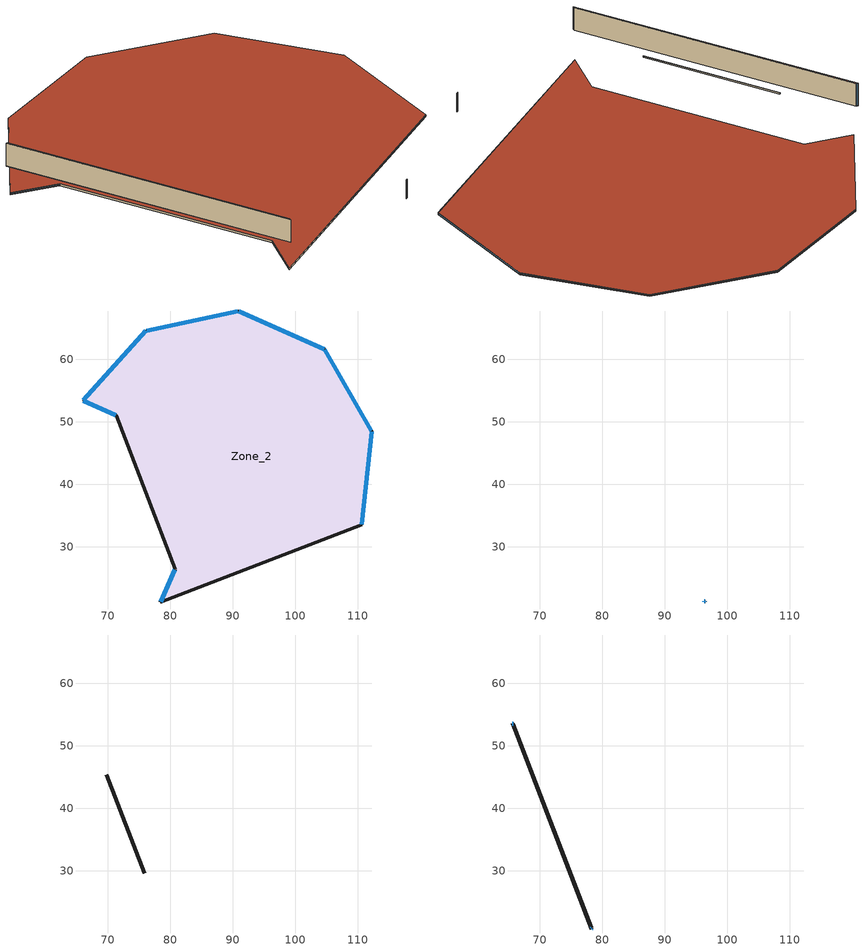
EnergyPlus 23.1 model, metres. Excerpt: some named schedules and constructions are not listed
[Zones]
Zone_2
 floor ground (Zone_2:f9UnderGroundSlabCF): 110.62,33.53 78.41,21.17 80.76,26.46 71.33,51.02 66.04,53.38 76.13,64.59 90.88,67.72 104.66,61.59 112.2,48.53 z0
 wall outside (90.1-2019 Nonresidential CZ 0 Exterior Wall (Mass)): 110.62,33.53 112.2,48.53 104.66,61.59 90.88,67.72 76.13,64.59 66.04,53.38 71.33,51.02 80.76,26.46 78.41,21.17 110.62,33.53 z0:0.25
 window (90.1-2019 Nonresidential CZ 0 Glazing (Operable)): 110.63,33.61 112.19,48.45 / 112.16,48.6 104.7,61.52 / 104.58,61.62 90.95,67.69 / 90.8,67.7 76.21,64.6 / 76.08,64.53 66.1,53.44 / 66.11,53.35 71.26,51.06 / 80.73,26.38 78.44,21.24 z0.08:0.17
 roof outside (300mmInsulation 200mmConcrete): 110.62,33.53 112.2,48.53 104.66,61.59 90.88,67.72 76.13,64.59 66.04,53.38 71.33,51.02 80.76,26.46 78.41,21.17 110.56,33.41 z0.25
Zone_3
 wall outside (90.1-2019 Nonresidential CZ 0 Exterior Wall (Mass)): 96.44,21.26 96.43,21.32 96.28,21.3 96.29,21.24 96.44,21.26 z1.45:3.93
 window (90.1-2019 Nonresidential CZ 0 Glazing (Operable)): 96.43,21.29 96.43,21.3 / 96.28,21.28 96.28,21.26 z1.47:3.91; 96.34,21.25 96.38,21.26 / 96.37,21.32 96.33,21.31 z1.5:3.88
Zone_0
 floor outside (90.1-2019 Nonresidential CZ 0 Exterior Floor (Mass)): 69.78,45.41 69.83,45.4 75.88,29.63 75.85,29.59 69.77,45.34 z3.5
 wall outside (90.1-2019 Nonresidential CZ 0 Exterior Wall (Mass)): 69.78,45.41 75.85,29.59 / 75.88,29.63 69.83,45.4 z3.5:3.65
 roof outside (300mmInsulation 200mmConcrete): 69.78,45.41 75.85,29.59 75.88,29.63 69.83,45.4 z3.65
Zone_1
 floor outside (90.1-2019 Nonresidential CZ 0 Exterior Floor (Mass)): 65.59,53.58 65.79,53.49 78.29,20.92 78.2,20.71 65.53,53.46 z4
 wall outside (90.1-2019 Nonresidential CZ 0 Exterior Wall (Mass)): 65.79,53.49 65.59,53.58 78.2,20.71 78.29,20.92 65.79,53.49 z4:7
 window (90.1-2019 Nonresidential CZ 0 Glazing (Operable)): 65.74,53.51 65.63,53.56 / 78.23,20.76 78.27,20.87 z4.05:6.95
 roof outside (300mmInsulation 200mmConcrete): 65.59,53.58 78.2,20.71 78.29,20.92 65.79,53.49 z7
[Schedule:Week:Daily]
NatVentAvail_Zone_2_18: 2d2dbd2d-e233-4425-8a76-cb73d1ddf4e1, 73bb3aaf-37f3-4e93-9b16-8aca5de169f1, f01847f7-c755-4127-a909-747a6c754313, 2d2dbd2d-e233-4425-8a76-cb73d1ddf4e1, d895ac34-3c10-4623-88a9-b5825310e188, cde267b6-41ee-4011-af48-4c5bd75578be, e4619910-e004-44d6-a2c5-3b61658a80b2, 2d2dbd2d-e233-4425-8a76-cb73d1ddf4e1, 2d2dbd2d-e233-4425-8a76-cb73d1ddf4e1, 2d2dbd2d-e233-4425-8a76-cb73d1ddf4e1, 2d2dbd2d-e233-4425-8a76-cb73d1ddf4e1, 2d2dbd2d-e233-4425-8a76-cb73d1ddf4e1
NatVentAvail_Zone_2_19: 2f846b7d-4e90-4677-be40-2cd029ca28af, af33409c-fae6-4813-9ea4-7b8a38484dc2, 7fd039e0-ef35-48bd-b2c2-e792dd8f9d7e, 1c8bdacb-b502-472a-81c6-e38a0b95445b, b2460d8e-d87f-4cba-9f8f-775eac77f5a6, 1b784d6c-48d4-4303-9826-862d0b680cb1, 6804394b-f6f6-4b90-892c-2ba71099656c, 2f846b7d-4e90-4677-be40-2cd029ca28af, 2f846b7d-4e90-4677-be40-2cd029ca28af, 2f846b7d-4e90-4677-be40-2cd029ca28af, 2f846b7d-4e90-4677-be40-2cd029ca28af, 2f846b7d-4e90-4677-be40-2cd029ca28af
NatVentAvail_Zone_2_20: 13553a2f-d9d2-4240-a385-b7af260cb900, 23cab065-1d6e-4068-8721-8af0bf850052, 2f846b7d-4e90-4677-be40-2cd029ca28af, f24d603b-4262-4087-83c7-e22d259f681f, 345e012e-f29a-48cc-a0f3-b4a2938315dd, 27670e14-a0cb-48b8-9b00-242205555260, b15e0205-bd7c-4c51-8609-c4480e878ee0, 13553a2f-d9d2-4240-a385-b7af260cb900, 13553a2f-d9d2-4240-a385-b7af260cb900, 13553a2f-d9d2-4240-a385-b7af260cb900, 13553a2f-d9d2-4240-a385-b7af260cb900, 13553a2f-d9d2-4240-a385-b7af260cb900
NatVentAvail_Zone_2_21: 5b806e40-b2f7-498e-a002-6dc64ed557a5, 156d4961-506b-48b9-ae6e-0868a94b96e2, f4800dba-eb40-47c2-8151-d0c7aa50a48d, abe93fb1-ed84-450c-9a2c-cf57605837b7, dd08c792-bee1-415f-a52b-05b9669661f9, 58253dc2-f281-478e-84f2-6a39a49687b9, 55e49432-01be-445e-bc60-63616e0e0842, 5b806e40-b2f7-498e-a002-6dc64ed557a5, 5b806e40-b2f7-498e-a002-6dc64ed557a5, 5b806e40-b2f7-498e-a002-6dc64ed557a5, 5b806e40-b2f7-498e-a002-6dc64ed557a5, 5b806e40-b2f7-498e-a002-6dc64ed557a5
NatVentAvail_Zone_2_22: 91164fd0-b3ff-4f98-aa20-af2acce977ad, 474dfdf5-063d-4f66-a700-82ae755690f7, ef9f56c0-5f8a-4c26-84d9-6e79dae30bf8, 4f496d91-b72f-4a4d-9022-a7bede476e09, cbf1e251-6a85-4993-aa89-a1d0d732ec92, 739ec7ec-4bc1-42b0-a918-989bfb21b101, f4be01cc-e6ad-4aea-b0df-2c7439cf106e, 91164fd0-b3ff-4f98-aa20-af2acce977ad, 91164fd0-b3ff-4f98-aa20-af2acce977ad, 91164fd0-b3ff-4f98-aa20-af2acce977ad, 91164fd0-b3ff-4f98-aa20-af2acce977ad, 91164fd0-b3ff-4f98-aa20-af2acce977ad
NatVentAvail_Zone_2_23: 461b894e-abf5-41b9-a37e-47c1720b9d65, be8c5c59-c48a-423f-8912-f91b36f97ecb, 762854f1-3cf3-4c3e-9e38-1a4a297e9b7a, b269c47b-0e88-431f-bda1-d4db86fd39b1, 0872502b-d52a-4cac-a9fc-1abbe2fb6d0f, 06e0437d-96c6-409e-a5cd-a4b63b522f7a, 1b4ec179-e813-4c51-bc11-c16bb2323581, 461b894e-abf5-41b9-a37e-47c1720b9d65, 461b894e-abf5-41b9-a37e-47c1720b9d65, 461b894e-abf5-41b9-a37e-47c1720b9d65, 461b894e-abf5-41b9-a37e-47c1720b9d65, 461b894e-abf5-41b9-a37e-47c1720b9d65
NatVentAvail_Zone_2_24: e93ff75a-f9ac-427a-a753-f7088b80e740, c3bfe584-c5c6-4d81-bae2-227116f4f192, 31d8f2f9-cddc-4bf4-8357-ba9a6323bd8b, fca0a2ba-c0d5-448f-8d3d-ea923beb0f48, 24c37682-b716-4d53-97b9-65f436b06a61, e40f99c2-526f-4eae-87fd-d6a633efa02b, b17cdfbf-f65e-4a64-adf4-6f241d17d7dc, e93ff75a-f9ac-427a-a753-f7088b80e740, e93ff75a-f9ac-427a-a753-f7088b80e740, e93ff75a-f9ac-427a-a753-f7088b80e740, e93ff75a-f9ac-427a-a753-f7088b80e740, e93ff75a-f9ac-427a-a753-f7088b80e740
NatVentAvail_Zone_2_25: 1459d0a8-45f5-406a-aa05-a4a340402309, 31a94fba-44eb-46e5-b9a8-e1ff6892ec1d, 181ea847-d0de-423a-abf4-fb0490819151, 60c33556-08b4-4739-a108-558f0118543c, baa2ca13-40b9-4147-b48d-26e447e29d0f, ac56e075-46ef-4bee-964e-0bdc8a028325, 600be837-3e63-4cd5-b3e7-72c8df15a40f, 1459d0a8-45f5-406a-aa05-a4a340402309, 1459d0a8-45f5-406a-aa05-a4a340402309, 1459d0a8-45f5-406a-aa05-a4a340402309, 1459d0a8-45f5-406a-aa05-a4a340402309, 1459d0a8-45f5-406a-aa05-a4a340402309
NatVentAvail_Zone_2_26: 5161d96a-6c50-4c86-a4fa-bfeefd35fb14, 384683ba-3fa6-4b66-9e08-8c2955d4c59b, f1b492cb-f10a-499e-92cc-13b60bbea790, b0dfc466-d79d-4597-9d1a-89daaf275401, 31ad4ada-9a4e-4ae4-85cf-e21ab2748d86, 14a48042-a32b-499c-9dba-c756818d7dd6, 35f17b8f-624e-4a01-80a0-416eddf0d5d5, 5161d96a-6c50-4c86-a4fa-bfeefd35fb14, 5161d96a-6c50-4c86-a4fa-bfeefd35fb14, 5161d96a-6c50-4c86-a4fa-bfeefd35fb14, 5161d96a-6c50-4c86-a4fa-bfeefd35fb14, 5161d96a-6c50-4c86-a4fa-bfeefd35fb14
NatVentAvail_Zone_2_27: 97161369-9f69-4912-93fc-70945a71d04b, 78559ec8-afc8-49c4-a74d-58945c180cc5, d35601e1-7a14-475b-8877-18b01fba0fe1, b1362a0b-839e-44e3-b796-3deff767ae77, f5c57efa-de45-4bab-8bdc-ebcafeb8047e, f845cbaf-e2e8-43c8-bad1-5fb7f4450b3d, 5772fee4-3adc-4433-bd05-4a05e86aae33, 97161369-9f69-4912-93fc-70945a71d04b, 97161369-9f69-4912-93fc-70945a71d04b, 97161369-9f69-4912-93fc-70945a71d04b, 97161369-9f69-4912-93fc-70945a71d04b, 97161369-9f69-4912-93fc-70945a71d04b
NatVentAvail_Zone_2_28: 2d263885-6f7b-4324-b544-a6bb61816b43, 37284a82-8252-470f-9d03-de775760e2c8, 6e422bd0-4822-47a4-adc7-d6022122d9fe, a9dde9e9-baf2-4a0d-b0f0-efce4a398970, 4e19a0c0-c075-47d0-a4f0-2fbccc61bd60, 1a739532-602a-40fb-9c3e-b7922212482f, 5b806e40-b2f7-498e-a002-6dc64ed557a5, 2d263885-6f7b-4324-b544-a6bb61816b43, 2d263885-6f7b-4324-b544-a6bb61816b43, 2d263885-6f7b-4324-b544-a6bb61816b43, 2d263885-6f7b-4324-b544-a6bb61816b43, 2d263885-6f7b-4324-b544-a6bb61816b43
NatVentAvail_Zone_2_29: d3557c94-8fd8-44f8-8973-0a629c95323a, bfa95559-0ed2-4a2c-8071-a4d3771395f0, f87fd9d1-1597-497e-b929-07ba976624b0, 4b4fbff2-dd7b-4873-bd45-f50a8e55e60d, 4e19a0c0-c075-47d0-a4f0-2fbccc61bd60, 4e19a0c0-c075-47d0-a4f0-2fbccc61bd60, aace832b-cd7e-4696-ad22-c3b3732ead66, d3557c94-8fd8-44f8-8973-0a629c95323a, d3557c94-8fd8-44f8-8973-0a629c95323a, d3557c94-8fd8-44f8-8973-0a629c95323a, d3557c94-8fd8-44f8-8973-0a629c95323a, d3557c94-8fd8-44f8-8973-0a629c95323a
NatVentAvail_Zone_2_30: f9ed3f87-69d7-47ba-a751-a3aa623edfcd, 53662cc7-27a7-42d5-94a4-ad642c79c505, 5d0a9bbc-01cd-47ef-b7fa-938ecb777600, 4ac2ceb4-15d1-45cc-b080-6a8e99855f31, 73d90ecc-2e29-4164-a7ee-38d7d77645dc, 15d2cc10-bd90-41f1-b69e-ed8d67715666, 058bd994-12e6-4a07-bf5d-2b3792443a7c, f9ed3f87-69d7-47ba-a751-a3aa623edfcd, f9ed3f87-69d7-47ba-a751-a3aa623edfcd, f9ed3f87-69d7-47ba-a751-a3aa623edfcd, f9ed3f87-69d7-47ba-a751-a3aa623edfcd, f9ed3f87-69d7-47ba-a751-a3aa623edfcd
NatVentAvail_Zone_2_31: 0fb3e318-43c5-41b7-9655-bf72d75d33c7, f24d603b-4262-4087-83c7-e22d259f681f, f87fd9d1-1597-497e-b929-07ba976624b0, 686d2ef1-2969-4a16-8d19-771af5faf03e, 608cbf22-0b2e-4bcf-a2f9-4d95fd8b3043, 29cb2b61-bd07-4fba-a6ba-5893b54789bf, becfecae-2e0f-4908-8de5-db57ce21900a, 0fb3e318-43c5-41b7-9655-bf72d75d33c7, 0fb3e318-43c5-41b7-9655-bf72d75d33c7, 0fb3e318-43c5-41b7-9655-bf72d75d33c7, 0fb3e318-43c5-41b7-9655-bf72d75d33c7, 0fb3e318-43c5-41b7-9655-bf72d75d33c7
NatVentAvail_Zone_2_32: 46860d8b-3200-43e6-8114-f5ec2a3bf554, 633237bb-e62f-4962-afd5-12c84cd16d2a, c5dff6cf-087e-431d-9d06-7d8a5a75e987, 61b25c20-bebc-422a-ae01-d50fb31a7f21, ab460918-4872-4737-a341-167e388f6648, 14451692-2799-42a9-b667-00d50317ecde, 8877199d-51bd-47ca-80a0-ec4b11f429f9, 46860d8b-3200-43e6-8114-f5ec2a3bf554, 46860d8b-3200-43e6-8114-f5ec2a3bf554, 46860d8b-3200-43e6-8114-f5ec2a3bf554, 46860d8b-3200-43e6-8114-f5ec2a3bf554, 46860d8b-3200-43e6-8114-f5ec2a3bf554
NatVentAvail_Zone_2_33: b94094ee-132c-4978-a804-94c3e9a4d925, 9d9726fb-dee4-4b7e-9655-d036c7577906, 2356f591-e9d0-40e3-aa7f-597cf639243f, 8479b2dd-8bc9-4d5e-bd47-bbf999be9e97, d8160bcc-43fa-4d3b-8a09-1815a6a5f2e4, f4800dba-eb40-47c2-8151-d0c7aa50a48d, 84f11e84-3898-411e-851b-9b3983b2c424, b94094ee-132c-4978-a804-94c3e9a4d925, b94094ee-132c-4978-a804-94c3e9a4d925, b94094ee-132c-4978-a804-94c3e9a4d925, b94094ee-132c-4978-a804-94c3e9a4d925, b94094ee-132c-4978-a804-94c3e9a4d925
NatVentAvail_Zone_2_34: 2807d496-954e-4337-bfe6-79e4d31dbb87, 16518516-85db-42a5-81d2-04ea456752e9, 947530d4-f7d1-48c3-be04-ef7d640e0ad4, e1ec59bc-a91e-4c44-8320-7537cfa380e8, 870f58ae-da1c-4714-9e4b-1a830a58ddb7, 7fea60b3-e570-48b6-bf14-12b0f79ab467, 2aa051d3-be7f-438e-a4b4-2c965cc6efac, 2807d496-954e-4337-bfe6-79e4d31dbb87, 2807d496-954e-4337-bfe6-79e4d31dbb87, 2807d496-954e-4337-bfe6-79e4d31dbb87, 2807d496-954e-4337-bfe6-79e4d31dbb87, 2807d496-954e-4337-bfe6-79e4d31dbb87
NatVentAvail_Zone_2_35: e7fb2202-7e13-4cb9-b210-4f1f1350aeef, 87f279f3-498d-4bae-828d-a55556114597, 80639a06-5a60-45d1-afe1-75fcade8a0e7, 6093e416-dc8d-4551-9cd2-b8e74cd56ef0, 7f9d87a3-894d-43d8-9202-93be4400e511, a3a43996-9e6c-45dd-889c-1463ad1369e7, cf4eb19c-0387-4cab-888c-f7874c562ff1, e7fb2202-7e13-4cb9-b210-4f1f1350aeef, e7fb2202-7e13-4cb9-b210-4f1f1350aeef, e7fb2202-7e13-4cb9-b210-4f1f1350aeef, e7fb2202-7e13-4cb9-b210-4f1f1350aeef, e7fb2202-7e13-4cb9-b210-4f1f1350aeef
NatVentAvail_Zone_2_36: a60714c0-bc66-4982-be7c-b44f6162c13b, 13553a2f-d9d2-4240-a385-b7af260cb900, 9bbea186-68b1-43f0-9075-8250debf56bc, 999fe757-94b8-41ec-a65a-706ed332f113, 1e5b0b87-3a4c-4c0f-b1ca-1b455ed2fdcf, 2838bd8f-650f-40ce-b79a-2742a79e48f8, 181ea847-d0de-423a-abf4-fb0490819151, a60714c0-bc66-4982-be7c-b44f6162c13b, a60714c0-bc66-4982-be7c-b44f6162c13b, a60714c0-bc66-4982-be7c-b44f6162c13b, a60714c0-bc66-4982-be7c-b44f6162c13b, a60714c0-bc66-4982-be7c-b44f6162c13b
NatVentAvail_Zone_2_37: 4e19a0c0-c075-47d0-a4f0-2fbccc61bd60, 0fe3316c-64bf-40ca-892e-9ef52820d32b, 54f53655-c07b-44e7-9520-d7ef431c63f4, 2da8922f-ebaf-4025-8cd4-cda2387dc7e7, 6d895592-ffb5-4377-8dc0-71f9c4ff16c2, b83bdd8b-d4d8-44d2-9abb-3ad7ae13d9f2, 9480930c-6d36-474c-b56c-470601e5c0ba, 4e19a0c0-c075-47d0-a4f0-2fbccc61bd60, 4e19a0c0-c075-47d0-a4f0-2fbccc61bd60, 4e19a0c0-c075-47d0-a4f0-2fbccc61bd60, 4e19a0c0-c075-47d0-a4f0-2fbccc61bd60, 4e19a0c0-c075-47d0-a4f0-2fbccc61bd60
NatVentAvail_Zone_2_38: 4513bea4-642d-4657-83ba-db1501d85a6a, 86300189-e60e-42c5-8c03-9c2ee5e1047b, a60714c0-bc66-4982-be7c-b44f6162c13b, 5aed20e5-10de-4351-8626-bfc23acf5d2c, a491a18e-daed-4593-80a1-a6ebd109ae22, 5b5343fb-2244-42a9-8d6f-dd1c610548bc, 7374a30b-8387-4797-a115-14fe96ec92fc, 4513bea4-642d-4657-83ba-db1501d85a6a, 4513bea4-642d-4657-83ba-db1501d85a6a, 4513bea4-642d-4657-83ba-db1501d85a6a, 4513bea4-642d-4657-83ba-db1501d85a6a, 4513bea4-642d-4657-83ba-db1501d85a6a
NatVentAvail_Zone_2_39: 38ba1d42-4031-4eeb-83e0-3573a33b264c, 15357dfa-cf55-4462-a394-85295693fc49, e875c2c1-33eb-4340-bac8-a56c702561a6, cf349286-8269-4920-9554-5c0cecd5e260, 4dfe4846-ec1a-4d31-b385-824ef0c070cb, a874b25b-84f1-4714-bf80-b2fc2e715d48, 4e19a0c0-c075-47d0-a4f0-2fbccc61bd60, 38ba1d42-4031-4eeb-83e0-3573a33b264c, 38ba1d42-4031-4eeb-83e0-3573a33b264c, 38ba1d42-4031-4eeb-83e0-3573a33b264c, 38ba1d42-4031-4eeb-83e0-3573a33b264c, 38ba1d42-4031-4eeb-83e0-3573a33b264c
NatVentAvail_Zone_2_40: 4b4fbff2-dd7b-4873-bd45-f50a8e55e60d, cfd09aaf-5361-41bf-8eed-df6e4ce1c515, 3d855e19-11bf-4679-abc2-1cb88bd14720, a2470afd-e00b-4fda-969f-8b0d5fc1069a, 92639d55-c749-46a7-9e75-90c57186482b, fe54d37a-730c-426f-8b78-6ef87416fff9, 626625d1-577f-4e7c-8ba9-c37f01487d2a, 4b4fbff2-dd7b-4873-bd45-f50a8e55e60d, 4b4fbff2-dd7b-4873-bd45-f50a8e55e60d, 4b4fbff2-dd7b-4873-bd45-f50a8e55e60d, 4b4fbff2-dd7b-4873-bd45-f50a8e55e60d, 4b4fbff2-dd7b-4873-bd45-f50a8e55e60d
NatVentAvail_Zone_2_41: 05ea7291-87a6-4c04-a1b7-85c48d7cedff, 3321b487-51cd-4cd9-bc06-6a4f5b7c4686, acaa8bec-3f70-46bd-a64c-3ecebcf4a2c2, a8b81643-7d83-4f1b-9ffe-331fa949a344, 939cb992-dd8b-42f4-99d1-fa34a1a1ddad, 1db93369-3a54-40ce-b6e7-0235aab51960, a8a7dee8-cf9e-4063-8f56-9ceeb726a1fc, 05ea7291-87a6-4c04-a1b7-85c48d7cedff, 05ea7291-87a6-4c04-a1b7-85c48d7cedff, 05ea7291-87a6-4c04-a1b7-85c48d7cedff, 05ea7291-87a6-4c04-a1b7-85c48d7cedff, 05ea7291-87a6-4c04-a1b7-85c48d7cedff
NatVentAvail_Zone_2_42: 83c110d6-2063-4faf-8b42-f040a3744d32, eb6f06d1-8616-4480-9f55-a0cf3c287bd3, 68856026-9993-4fcd-aef0-392a71c5bd76, cf1db2ee-98f2-4a37-b909-7a3891703a43, 78221817-f0a3-403e-a69f-63437c92a513, e05df610-150a-4806-b758-cf99584aa318, 2dd1a4cd-f700-4ac1-9b85-3b35eb2d2180, 83c110d6-2063-4faf-8b42-f040a3744d32, 83c110d6-2063-4faf-8b42-f040a3744d32, 83c110d6-2063-4faf-8b42-f040a3744d32, 83c110d6-2063-4faf-8b42-f040a3744d32, 83c110d6-2063-4faf-8b42-f040a3744d32
NatVentAvail_Zone_2_43: 523dd4e4-3a4c-47df-be00-148fa2e7a26b, 745d47ee-c77c-45b5-a2a7-823e7f2a4ab6, 0f1382ef-c9ab-4e8a-895a-5dd80bbdfa8a, 13591d85-12c9-4102-ba4c-63ffec44c6b5, 808d9aba-5070-48e5-926a-750630c4cd00, 6ed2cf53-7608-4045-ace4-feac9add2c9a, e3fac194-d984-45e6-a362-582b45474395, 523dd4e4-3a4c-47df-be00-148fa2e7a26b, 523dd4e4-3a4c-47df-be00-148fa2e7a26b, 523dd4e4-3a4c-47df-be00-148fa2e7a26b, 523dd4e4-3a4c-47df-be00-148fa2e7a26b, 523dd4e4-3a4c-47df-be00-148fa2e7a26b
NatVentAvail_Zone_2_44: 5a5594fa-c9d7-4a80-9f7b-9a4ef94c6f43, 880a1c89-6d19-42bf-adfc-88e9ba65ae32, 26bc7716-2c11-4c9b-8462-33139cafb639, 5c0511e7-f5c6-462d-beaa-6a783a171157, 3a87f7a0-5ae7-4b9e-9699-fd28ec534d45, 2c1a3d28-b7eb-41d0-8d08-78f17630f506, 6507717e-6d41-4ee0-9870-092f9290374f, 5a5594fa-c9d7-4a80-9f7b-9a4ef94c6f43, 5a5594fa-c9d7-4a80-9f7b-9a4ef94c6f43, 5a5594fa-c9d7-4a80-9f7b-9a4ef94c6f43, 5a5594fa-c9d7-4a80-9f7b-9a4ef94c6f43, 5a5594fa-c9d7-4a80-9f7b-9a4ef94c6f43
NatVentAvail_Zone_2_45: c06272da-2d92-471a-b978-93004b6b8e93, 53662cc7-27a7-42d5-94a4-ad642c79c505, 86a912b1-4f6e-43e6-9498-ba276491124c, 10687e84-28f3-4cae-8c75-bb25eadc8882, e875c2c1-33eb-4340-bac8-a56c702561a6, 9d0a4ff1-ef25-426e-99bf-cacbd0abdb80, c06272da-2d92-471a-b978-93004b6b8e93, c06272da-2d92-471a-b978-93004b6b8e93, c06272da-2d92-471a-b978-93004b6b8e93, c06272da-2d92-471a-b978-93004b6b8e93, c06272da-2d92-471a-b978-93004b6b8e93, c06272da-2d92-471a-b978-93004b6b8e93
NatVentAvail_Zone_2_46: ea3bd5ad-cd3a-4ebd-be58-d11099f06043, eb6f06d1-8616-4480-9f55-a0cf3c287bd3, 07c9a2a9-dbb6-40b1-ba65-c3c959ba2254, 77f47b92-c6cc-4eef-ac5a-a85415b8b1f3, c940b301-ee39-41e6-b2e2-1253d852ec64, 2d806c14-7a6a-436a-85f5-9000bf7e1abd, d8b66416-e599-4c10-b567-766a0e4f2950, ea3bd5ad-cd3a-4ebd-be58-d11099f06043, ea3bd5ad-cd3a-4ebd-be58-d11099f06043, ea3bd5ad-cd3a-4ebd-be58-d11099f06043, ea3bd5ad-cd3a-4ebd-be58-d11099f06043, ea3bd5ad-cd3a-4ebd-be58-d11099f06043
NatVentAvail_Zone_2_47: e50a870a-c8be-4f89-8f0a-f1c347dccbda, 8d10e6c9-be29-409f-8771-ae3d9b14440d, 2feaee61-6e93-4ecb-9968-a664481d9a76, 4443b30c-4b18-41c7-804e-2db69f28cfae, 84f2e31b-4e5a-49b1-90a9-326ad77e0ca6, e8221ddd-c23c-4485-bc22-339011d4017a, ff7abb2f-0587-45a0-81a1-63a1870091e1, e50a870a-c8be-4f89-8f0a-f1c347dccbda, e50a870a-c8be-4f89-8f0a-f1c347dccbda, e50a870a-c8be-4f89-8f0a-f1c347dccbda, e50a870a-c8be-4f89-8f0a-f1c347dccbda, e50a870a-c8be-4f89-8f0a-f1c347dccbda
NatVentAvail_Zone_2_48: 3005f14e-fa01-46e1-b5cb-cb47382cc440, dc790d6b-6577-472a-950d-858f67f7cd44, 6e2d9057-fc7b-4033-825f-efbb8110e872, 510a941a-650a-4833-b016-c3bf8e9780f4, 7053dccb-ed50-4d0b-9a8b-0623280778c4, 352b1369-244d-408e-8658-6ef12159c4d1, aff5a444-bd55-495b-9c9b-e2b632f5447c, 3005f14e-fa01-46e1-b5cb-cb47382cc440, 3005f14e-fa01-46e1-b5cb-cb47382cc440, 3005f14e-fa01-46e1-b5cb-cb47382cc440, 3005f14e-fa01-46e1-b5cb-cb47382cc440, 3005f14e-fa01-46e1-b5cb-cb47382cc440
NatVentAvail_Zone_2_49: dc7c11e6-3fd0-46dc-a1b2-25822fc26889, dd771f69-f289-4c73-b9f2-7df5b5bd76ac, 28ae6a9b-9903-4cdc-a275-2eb6a90c6e29, c637c304-6f23-4421-b5b0-19f6a8217f25, 021a9da6-3d43-4a89-8969-d54b92357415, 7b6c11e4-bac7-41f1-967e-95cd544dfcde, 3c6ba76b-9b23-412f-85bc-dda43d8bf442, dc7c11e6-3fd0-46dc-a1b2-25822fc26889, dc7c11e6-3fd0-46dc-a1b2-25822fc26889, dc7c11e6-3fd0-46dc-a1b2-25822fc26889, dc7c11e6-3fd0-46dc-a1b2-25822fc26889, dc7c11e6-3fd0-46dc-a1b2-25822fc26889
NatVentAvail_Zone_2_50: 0e98a6ba-241b-463a-bb83-fddb0b7e2354, 3d855e19-11bf-4679-abc2-1cb88bd14720, d4c4f68f-95d8-4925-a1b2-5102e27bd939, bea986b3-7ee6-4cc4-a698-f9431a7d97c7, 6596cabf-f18f-48da-b738-3cddbd2f0676, 229b8422-5e29-44b8-9c75-48a09a5e0c29, 1ba47634-94b3-4b1e-b16b-7cf7cf605db1, 0e98a6ba-241b-463a-bb83-fddb0b7e2354, 0e98a6ba-241b-463a-bb83-fddb0b7e2354, 0e98a6ba-241b-463a-bb83-fddb0b7e2354, 0e98a6ba-241b-463a-bb83-fddb0b7e2354, 0e98a6ba-241b-463a-bb83-fddb0b7e2354
NatVentAvail_Zone_2_51: 2092e6c9-a4f6-4024-b02e-4a586e0ee149, c3bbd2cc-13c3-4c52-bc53-df66c596bf0b, 83229149-0672-4776-9d7a-f9de968bc7ee, 1c4bdd9c-1c00-41e2-84df-5638bb664a92, bd53a2e7-da7e-4841-aa82-0e5aca80608f, 227c1498-9ebf-42be-9360-4aae6353011f, 29cb2b61-bd07-4fba-a6ba-5893b54789bf, 2092e6c9-a4f6-4024-b02e-4a586e0ee149, 2092e6c9-a4f6-4024-b02e-4a586e0ee149, 2092e6c9-a4f6-4024-b02e-4a586e0ee149, 2092e6c9-a4f6-4024-b02e-4a586e0ee149, 2092e6c9-a4f6-4024-b02e-4a586e0ee149
NatVentAvail_Zone_2_52: 6274f225-47c7-499b-b130-ed17bb0f1af8, 6274f225-47c7-499b-b130-ed17bb0f1af8, 6274f225-47c7-499b-b130-ed17bb0f1af8, 6274f225-47c7-499b-b130-ed17bb0f1af8, 6274f225-47c7-499b-b130-ed17bb0f1af8, 6274f225-47c7-499b-b130-ed17bb0f1af8, 6274f225-47c7-499b-b130-ed17bb0f1af8, 6274f225-47c7-499b-b130-ed17bb0f1af8, 6274f225-47c7-499b-b130-ed17bb0f1af8, 6274f225-47c7-499b-b130-ed17bb0f1af8, 6274f225-47c7-499b-b130-ed17bb0f1af8, 6274f225-47c7-499b-b130-ed17bb0f1af8
CoolAvail_Zone_3_0: 8ecb2a26-3ff3-4cf1-a93f-636dbcdc540f, b399c822-2b35-41c8-9359-269b5bb7010b, 76659e51-3fac-4940-b9c4-b982e6656c5b, 4ba7d29c-b4c0-437e-b367-c2b6201b5e01, 70fb917e-8a7d-4044-a18d-33868b0f17a0, 79dc6b95-e7f8-4f2f-abdc-ff367a693998, 143c7792-b7c2-4f70-bfb4-5c63fe20a216, 8ecb2a26-3ff3-4cf1-a93f-636dbcdc540f, 8ecb2a26-3ff3-4cf1-a93f-636dbcdc540f, 8ecb2a26-3ff3-4cf1-a93f-636dbcdc540f, 8ecb2a26-3ff3-4cf1-a93f-636dbcdc540f, 8ecb2a26-3ff3-4cf1-a93f-636dbcdc540f
CoolAvail_Zone_3_1: f53e71bd-d755-44b4-8696-ad8b92af1c6d, bcedf63c-2d91-4f94-8b36-a6ce2d69d12f, d92b4f03-2663-4402-82c1-c35821367bc0, 98486c47-aa3e-4f00-b0e0-7ba5e46353bf, 7dc42308-6401-4401-8948-f1ff0cd78a31, bfc5b96b-beee-4471-83cc-7464df59ab41, 2b19e261-fb30-4066-9a35-187392fdd17b, f53e71bd-d755-44b4-8696-ad8b92af1c6d, f53e71bd-d755-44b4-8696-ad8b92af1c6d, f53e71bd-d755-44b4-8696-ad8b92af1c6d, f53e71bd-d755-44b4-8696-ad8b92af1c6d, f53e71bd-d755-44b4-8696-ad8b92af1c6d
CoolAvail_Zone_3_2: 52b31b6d-f546-47d8-9dc5-30d4b2cc5ff4, 0ea9977e-4d35-439c-9f7a-2ba2be29dc5a, 7dc42308-6401-4401-8948-f1ff0cd78a31, c7017275-6b0b-47c6-aac7-b20d6c3330c9, b399c822-2b35-41c8-9359-269b5bb7010b, 57318189-216a-4952-89c5-be6dabc5c878, 8f354860-a3a2-48a6-a614-7c38dffbb50e, 52b31b6d-f546-47d8-9dc5-30d4b2cc5ff4, 52b31b6d-f546-47d8-9dc5-30d4b2cc5ff4, 52b31b6d-f546-47d8-9dc5-30d4b2cc5ff4, 52b31b6d-f546-47d8-9dc5-30d4b2cc5ff4, 52b31b6d-f546-47d8-9dc5-30d4b2cc5ff4
CoolAvail_Zone_3_3: 60f42af7-1cbe-4a3b-9dc5-51e0d22d5a71, f4be01cc-e6ad-4aea-b0df-2c7439cf106e, 8bdd642f-507e-4ba5-9e50-679de93ce1b8, 52357404-c0a8-46b8-ae37-7c5e8775e482, 5baa62be-3cdf-4f3f-acaf-db0beba51666, 8ecb2a26-3ff3-4cf1-a93f-636dbcdc540f, 2ac06e16-5352-4f92-a7ab-eb16f6ac5ddb, 60f42af7-1cbe-4a3b-9dc5-51e0d22d5a71, 60f42af7-1cbe-4a3b-9dc5-51e0d22d5a71, 60f42af7-1cbe-4a3b-9dc5-51e0d22d5a71, 60f42af7-1cbe-4a3b-9dc5-51e0d22d5a71, 60f42af7-1cbe-4a3b-9dc5-51e0d22d5a71
CoolAvail_Zone_3_4: 880d83a1-aab1-4a9f-8d41-5bdf49c5db96, 0210280e-596d-4581-be5c-15fe6e9eb960, 86b7c22c-e46d-4266-90cd-2c26b77010cc, a97cf229-e5d7-4889-8d93-92ad80f3c247, ead4fdce-096a-4d83-9250-a091b8de533d, f9dd0d63-dd97-4727-a2b3-fa44fc83391e, 0210280e-596d-4581-be5c-15fe6e9eb960, 880d83a1-aab1-4a9f-8d41-5bdf49c5db96, 880d83a1-aab1-4a9f-8d41-5bdf49c5db96, 880d83a1-aab1-4a9f-8d41-5bdf49c5db96, 880d83a1-aab1-4a9f-8d41-5bdf49c5db96, 880d83a1-aab1-4a9f-8d41-5bdf49c5db96
CoolAvail_Zone_3_5: 6f02c73c-c59f-470d-bfd0-a41895c2433f, 198309c2-44d9-4502-9f98-b535516b4930, cca9beed-05ec-4fe5-aabd-7e12204447e3, 7430fa28-307c-4544-8519-3c6e9a795cca, 0f31d7a2-67d3-4bc0-8e18-e58f01d069bc, 4419dad9-56c9-45fa-8699-d725b3b5fc54, 02b6bd10-b87d-4fc4-9921-8110a06164b5, 6f02c73c-c59f-470d-bfd0-a41895c2433f, 6f02c73c-c59f-470d-bfd0-a41895c2433f, 6f02c73c-c59f-470d-bfd0-a41895c2433f, 6f02c73c-c59f-470d-bfd0-a41895c2433f, 6f02c73c-c59f-470d-bfd0-a41895c2433f
CoolAvail_Zone_3_6: c02c5c76-0a76-4bd0-8c95-10fcbd8386a2, 947530d4-f7d1-48c3-be04-ef7d640e0ad4, 8ba19289-bf8c-4acc-85d1-b25dfe3072cd, 463512d9-f2d4-47e0-a0ec-10fdad9b093d, 1000f36a-06e6-4cd8-b0de-09dc08dff9cd, 529a4f41-768c-47be-b1c7-949073593ec3, 43da1d52-7cb6-4c4e-9bf1-5322f6f57e46, c02c5c76-0a76-4bd0-8c95-10fcbd8386a2, c02c5c76-0a76-4bd0-8c95-10fcbd8386a2, c02c5c76-0a76-4bd0-8c95-10fcbd8386a2, c02c5c76-0a76-4bd0-8c95-10fcbd8386a2, c02c5c76-0a76-4bd0-8c95-10fcbd8386a2
CoolAvail_Zone_3_7: 8619ca36-b9cd-4dae-bb55-6605a413c382, 58f05665-cc3a-43b9-a077-aef0964e2f2f, 31ade142-6e1c-42c5-b04e-1c46c2e8963e, eaacb758-141c-427e-b0fd-b0f79a1faf01, d57519db-e8a6-4a68-b785-5fa9fff0f005, 54a67b52-4c58-4e09-981e-7dad075478e9, ee0a414a-8db6-49bd-9bc4-f6636ff0a52c, 8619ca36-b9cd-4dae-bb55-6605a413c382, 8619ca36-b9cd-4dae-bb55-6605a413c382, 8619ca36-b9cd-4dae-bb55-6605a413c382, 8619ca36-b9cd-4dae-bb55-6605a413c382, 8619ca36-b9cd-4dae-bb55-6605a413c382
CoolAvail_Zone_3_8: 786f0655-d505-429e-9d0a-f0901172dba4, 6d19eb37-88aa-4e59-ae98-d78378c5f4d4, c27fd005-8f51-4a5d-acc2-82180becd912, 079f1141-e543-4501-8905-999e19a36cdd, 62291818-1599-4054-8af3-b0f6888ace38, b2be88d7-bb13-4d28-b69a-41a47d09d843, 63b8096c-c989-4ed2-b6ba-e0561cdfc7f0, 786f0655-d505-429e-9d0a-f0901172dba4, 786f0655-d505-429e-9d0a-f0901172dba4, 786f0655-d505-429e-9d0a-f0901172dba4, 786f0655-d505-429e-9d0a-f0901172dba4, 786f0655-d505-429e-9d0a-f0901172dba4
CoolAvail_Zone_3_9: cbbb285d-5efd-4a92-b639-a578fb568ab0, 72f09a11-df40-419b-aaf9-e3f7d39e227c, 63b8096c-c989-4ed2-b6ba-e0561cdfc7f0, 4db62685-a46f-4de2-bdc0-9e32549c5a39, cf36651e-2a8f-4b35-9663-58b6e173342b, 5943b8a6-86ca-40e7-811b-91f4e9ade3f1, 25917c02-7d74-4e8f-89f4-7796537bdd64, cbbb285d-5efd-4a92-b639-a578fb568ab0, cbbb285d-5efd-4a92-b639-a578fb568ab0, cbbb285d-5efd-4a92-b639-a578fb568ab0, cbbb285d-5efd-4a92-b639-a578fb568ab0, cbbb285d-5efd-4a92-b639-a578fb568ab0
CoolAvail_Zone_3_10: 05d1d326-4f8e-4f9b-8043-37fd2eafbe98, 63b8096c-c989-4ed2-b6ba-e0561cdfc7f0, fb5198e7-7fc3-4842-9efc-3c9d1a1ac53c, bf83423a-b9be-4cdb-8cf8-e4290a98bce6, dfcc0516-9e8e-4ac8-8b34-0fadbf45edb1, 204105bf-2b62-4631-91cb-06bdc38ae213, 8acac280-dbe8-4be0-ac10-f76bd10bb158, 05d1d326-4f8e-4f9b-8043-37fd2eafbe98, 05d1d326-4f8e-4f9b-8043-37fd2eafbe98, 05d1d326-4f8e-4f9b-8043-37fd2eafbe98, 05d1d326-4f8e-4f9b-8043-37fd2eafbe98, 05d1d326-4f8e-4f9b-8043-37fd2eafbe98
CoolAvail_Zone_3_11: 63b8096c-c989-4ed2-b6ba-e0561cdfc7f0, d24a30de-ac4c-459f-8170-932f7e50ca7a, eeae83a1-56dd-449e-90cc-797a96253f5a, 9852b9fa-0879-4767-92b7-3df52faeccf9, 27674787-4e01-4a9c-8f68-03cc1a67f5b9, f4aec392-1a8f-4fb3-83fb-d6b0066e9ac4, 3bf71ce7-8ce1-400e-ada2-3b81700208ba, 63b8096c-c989-4ed2-b6ba-e0561cdfc7f0, 63b8096c-c989-4ed2-b6ba-e0561cdfc7f0, 63b8096c-c989-4ed2-b6ba-e0561cdfc7f0, 63b8096c-c989-4ed2-b6ba-e0561cdfc7f0, 63b8096c-c989-4ed2-b6ba-e0561cdfc7f0
CoolAvail_Zone_3_12: 60a98e27-9f37-4ce7-8022-2834baaf3a13, 3f5bf1b1-a0cf-4c00-a89f-b942c9a2d321, 023feb61-4db1-4128-b3ef-d9330d542f61, 4f96fda6-a5ed-41f5-8ef9-6a4ef1dcf5a1, 536911e1-3d70-412e-b2cd-c1a0401c0876, 7d3efad4-79d4-4f94-a6b8-9b972d4b0560, b3017185-138e-48b8-983c-ecf6543ef537, 60a98e27-9f37-4ce7-8022-2834baaf3a13, 60a98e27-9f37-4ce7-8022-2834baaf3a13, 60a98e27-9f37-4ce7-8022-2834baaf3a13, 60a98e27-9f37-4ce7-8022-2834baaf3a13, 60a98e27-9f37-4ce7-8022-2834baaf3a13
CoolAvail_Zone_3_13: 6324bd0c-0503-4e98-8142-b55505f82c27, ea891e52-d62f-47b1-a409-2c89d55b46a0, 2a6d46a7-ac7f-4c2c-b670-876ae65c6c9d, 748b890f-cf5c-42a3-8cb9-66ed7f2ea2eb, 58d1e117-bfc7-4431-a48f-c4c8a0af3e49, d4926abf-ddb8-40b0-a051-bdaa07f515a4, 7f210cee-6c8d-4e64-a4c9-7d7d2cb84e62, 6324bd0c-0503-4e98-8142-b55505f82c27, 6324bd0c-0503-4e98-8142-b55505f82c27, 6324bd0c-0503-4e98-8142-b55505f82c27, 6324bd0c-0503-4e98-8142-b55505f82c27, 6324bd0c-0503-4e98-8142-b55505f82c27
CoolAvail_Zone_3_14: 8362c988-6891-46df-b454-b10e589c9437, 3a4346e1-9e3c-4a21-a075-53ec95232d95, dee6ed66-0297-4db8-bbc5-f4d7b3310f00, 6128a2e4-e0b8-4bcb-b4fe-83e13a53e6e4, 7a53cf97-d37a-4d7c-816b-581c8003cdc8, a90eb4ff-cdc2-48e1-9fde-195f9ee7a31e, 9d681396-031b-4486-afca-268e6e2559e7, 8362c988-6891-46df-b454-b10e589c9437, 8362c988-6891-46df-b454-b10e589c9437, 8362c988-6891-46df-b454-b10e589c9437, 8362c988-6891-46df-b454-b10e589c9437, 8362c988-6891-46df-b454-b10e589c9437
CoolAvail_Zone_3_15: 894b7712-27e0-4a98-9264-34554ea000a3, 50369de9-235f-4fe1-9f23-5331cadc59e7, 1b8b92fa-8e6e-40e5-bddc-78532c357e19, d4c4f68f-95d8-4925-a1b2-5102e27bd939, 53445dcb-8b5e-40a5-b11e-68cd4582f700, c321312f-af82-4b92-8276-d7af5e4bb4d2, d6bbeb79-3417-4ed6-a762-396c3f5cc6de, 894b7712-27e0-4a98-9264-34554ea000a3, 894b7712-27e0-4a98-9264-34554ea000a3, 894b7712-27e0-4a98-9264-34554ea000a3, 894b7712-27e0-4a98-9264-34554ea000a3, 894b7712-27e0-4a98-9264-34554ea000a3
CoolAvail_Zone_3_16: 631fd89c-2452-43d0-a6b9-93f111bb79fd, 8caef1f5-11c2-452c-acfd-853208c5a801, cc49442c-c657-42c8-a084-1547db9f9e73, 4c64e28d-0094-44f4-9fa3-300710e88007, cd5ecb13-d41e-4f4f-9646-50a5d22fb11c, 0aa08d16-9aa8-40aa-a153-6278b555a82b, 5e4ff5be-4356-4bd5-b1af-f152f057de31, 631fd89c-2452-43d0-a6b9-93f111bb79fd, 631fd89c-2452-43d0-a6b9-93f111bb79fd, 631fd89c-2452-43d0-a6b9-93f111bb79fd, 631fd89c-2452-43d0-a6b9-93f111bb79fd, 631fd89c-2452-43d0-a6b9-93f111bb79fd
CoolAvail_Zone_3_17: 8bf89bdf-a7e5-41d7-82f0-d3c2fc17365a, f13f411c-aad6-4f55-80ef-b1cf2eba037c, 10440e29-e7ae-497e-95f3-f5cc69fe2158, 70825f18-8da8-4332-bfc3-61e7c4e8bcef, ebb8d8fd-a22c-4c5d-a91b-31ce929eb153, 6b25a50d-094c-469d-b80d-c6a8ea416ac8, 2b352f4b-e984-40d6-ae9a-2bf5f0325712, 8bf89bdf-a7e5-41d7-82f0-d3c2fc17365a, 8bf89bdf-a7e5-41d7-82f0-d3c2fc17365a, 8bf89bdf-a7e5-41d7-82f0-d3c2fc17365a, 8bf89bdf-a7e5-41d7-82f0-d3c2fc17365a, 8bf89bdf-a7e5-41d7-82f0-d3c2fc17365a
CoolAvail_Zone_3_18: 1f277815-b324-4bdf-976c-63d88435b103, d38de27b-5759-4dd6-b130-8a65cc0d0b34, b0e9f9b7-4c5b-4d97-a31b-b53532c38bff, 1f277815-b324-4bdf-976c-63d88435b103, c9914130-7cfe-4e92-9420-da6ccb4db2f6, 4906e5ae-555a-4ff6-a132-27554564a622, 814b1460-05a7-4571-9f5b-5794d0246fd9, 1f277815-b324-4bdf-976c-63d88435b103, 1f277815-b324-4bdf-976c-63d88435b103, 1f277815-b324-4bdf-976c-63d88435b103, 1f277815-b324-4bdf-976c-63d88435b103, 1f277815-b324-4bdf-976c-63d88435b103
CoolAvail_Zone_3_19: b0dc3d93-46ea-41f4-aa24-8a965c15ce1f, 5af2f805-82c7-43fc-8dd3-1b42b836d54b, 2e9f385f-b478-42b2-a209-0a331a2531e2, 0495d0c4-daec-40e3-9889-4ca2e40b1d25, b898e911-62eb-4985-a691-ea239a2e464c, 25c2dcdc-aabc-4973-8de1-c87c2de89162, 7cd136eb-bf5f-4108-982e-a2b3ab30cde7, b0dc3d93-46ea-41f4-aa24-8a965c15ce1f, b0dc3d93-46ea-41f4-aa24-8a965c15ce1f, b0dc3d93-46ea-41f4-aa24-8a965c15ce1f, b0dc3d93-46ea-41f4-aa24-8a965c15ce1f, b0dc3d93-46ea-41f4-aa24-8a965c15ce1f
CoolAvail_Zone_3_20: 7315c269-b73a-4148-9bc9-9f9317e5b685, 23e991df-45f4-4f2b-9be5-e7b8c7b83747, b0dc3d93-46ea-41f4-aa24-8a965c15ce1f, 99a00282-6511-43f3-8b91-c92e3f13ba23, c5369cfa-7195-4d5b-bd2c-1cb4d8dc9592, 12f53f07-37a2-404b-8a28-81478e5ccb32, e4912256-f856-4b95-9ec3-b357888480df, 7315c269-b73a-4148-9bc9-9f9317e5b685, 7315c269-b73a-4148-9bc9-9f9317e5b685, 7315c269-b73a-4148-9bc9-9f9317e5b685, 7315c269-b73a-4148-9bc9-9f9317e5b685, 7315c269-b73a-4148-9bc9-9f9317e5b685
CoolAvail_Zone_3_21: 441c1b87-6cea-4e2e-ba0a-bdb1020c76bb, 198309c2-44d9-4502-9f98-b535516b4930, 63a3800c-bf60-4e8d-8452-6b231187ce6f, 745d47ee-c77c-45b5-a2a7-823e7f2a4ab6, 40d50ca9-3782-4449-adfa-2f6e521f8d91, fe66b8cc-e3e2-425e-8956-1f26876aa03a, 599e50be-4555-4e09-aff9-d54fd4e0a67b, 441c1b87-6cea-4e2e-ba0a-bdb1020c76bb, 441c1b87-6cea-4e2e-ba0a-bdb1020c76bb, 441c1b87-6cea-4e2e-ba0a-bdb1020c76bb, 441c1b87-6cea-4e2e-ba0a-bdb1020c76bb, 441c1b87-6cea-4e2e-ba0a-bdb1020c76bb
CoolAvail_Zone_3_22: c940b301-ee39-41e6-b2e2-1253d852ec64, 463e369d-b001-41b7-9d9f-73a952bb424d, 678007d0-2433-4829-b8fc-c79107d567ff, bd83c2fe-0c8b-4794-a646-184c2e96c114, 81a7b80a-b525-4f95-a5d1-ae813a02a8ec, ea3bd5ad-cd3a-4ebd-be58-d11099f06043, a2190c1e-c73e-4fa8-8efa-437addf6b621, c940b301-ee39-41e6-b2e2-1253d852ec64, c940b301-ee39-41e6-b2e2-1253d852ec64, c940b301-ee39-41e6-b2e2-1253d852ec64, c940b301-ee39-41e6-b2e2-1253d852ec64, c940b301-ee39-41e6-b2e2-1253d852ec64
CoolAvail_Zone_3_23: e735ea68-4cca-4d67-aa8c-6265e6c148f8, 38dc4a35-5bf2-4f9c-aeb2-4f9cd783f81b, d611a459-3856-4468-9eff-61dbf3672373, 0deb313c-f5ab-430e-b7b1-378a792ea283, 5648da94-bb44-4bdf-a082-e6fcc9ac5851, 6cabc89e-e142-45f1-909b-10cda463c0a6, dae2f7ee-f59d-4f7d-b613-0dffa61537d0, e735ea68-4cca-4d67-aa8c-6265e6c148f8, e735ea68-4cca-4d67-aa8c-6265e6c148f8, e735ea68-4cca-4d67-aa8c-6265e6c148f8, e735ea68-4cca-4d67-aa8c-6265e6c148f8, e735ea68-4cca-4d67-aa8c-6265e6c148f8
CoolAvail_Zone_3_24: b7d746cb-ed27-4e4b-a5ac-1b00b9f491b0, 5277de57-b44d-4d70-b99e-eb47c3a70f91, e42e5b70-d2fe-447e-970e-f0cdc623a63d, 30579b4b-82ca-41aa-9f31-39fd3669bb80, 3fb0ade6-2737-41c7-a7f6-e90010e2078c, 0e0bead8-73bc-4909-b821-2f1fb1772c7b, ecdec030-c35a-4d4d-bea6-5c57ccc5e802, b7d746cb-ed27-4e4b-a5ac-1b00b9f491b0, b7d746cb-ed27-4e4b-a5ac-1b00b9f491b0, b7d746cb-ed27-4e4b-a5ac-1b00b9f491b0, b7d746cb-ed27-4e4b-a5ac-1b00b9f491b0, b7d746cb-ed27-4e4b-a5ac-1b00b9f491b0
CoolAvail_Zone_3_25: a42f650c-1e6f-4ceb-9c8a-4904966cc986, 373ac9bc-4b5c-4d3a-84bb-4366eb1b8ba7, c06272da-2d92-471a-b978-93004b6b8e93, db5a3d01-3e79-43ee-9c6f-4ef3669160c1, 33dc5af5-b6b1-4e71-9559-8877d983bca7, c4895985-52ef-4258-b2f6-aac81403b098, b914accb-2de1-4b1f-8b8c-89f42880e819, a42f650c-1e6f-4ceb-9c8a-4904966cc986, a42f650c-1e6f-4ceb-9c8a-4904966cc986, a42f650c-1e6f-4ceb-9c8a-4904966cc986, a42f650c-1e6f-4ceb-9c8a-4904966cc986, a42f650c-1e6f-4ceb-9c8a-4904966cc986
CoolAvail_Zone_3_26: e1e0e316-80b2-4fa0-800b-b7edf0fbfbba, c85c386e-5ecc-48d3-9a07-70ef81df425e, 9a771ad4-5058-478f-8b7d-a8fae7a781a4, 5758085d-7d96-424d-b059-94531d79211d, c5915a63-edce-4d60-aa14-cd28b8d5091b, d8e7df54-e833-4ca1-940a-a0ae8284e647, 8e7f9f1d-fab0-4723-a8c6-7d0a57d78508, e1e0e316-80b2-4fa0-800b-b7edf0fbfbba, e1e0e316-80b2-4fa0-800b-b7edf0fbfbba, e1e0e316-80b2-4fa0-800b-b7edf0fbfbba, e1e0e316-80b2-4fa0-800b-b7edf0fbfbba, e1e0e316-80b2-4fa0-800b-b7edf0fbfbba
CoolAvail_Zone_3_27: 313de061-496a-4730-ba9a-d02a3dd9e7f1, 91d2dc90-b64d-46f3-9b10-9044b95a7f60, 205f0c1c-9f44-4718-9d0e-a74d7f9e5f27, 253cf745-012e-42b9-928b-f8b3d6fbe36e, a8181454-5dce-40d7-82a9-af08e766234e, 8c956232-e4dc-49d7-b8d0-f074548a07a7, 7b4b3315-ee8b-43b6-a6e5-e2317d7b3efe, 313de061-496a-4730-ba9a-d02a3dd9e7f1, 313de061-496a-4730-ba9a-d02a3dd9e7f1, 313de061-496a-4730-ba9a-d02a3dd9e7f1, 313de061-496a-4730-ba9a-d02a3dd9e7f1, 313de061-496a-4730-ba9a-d02a3dd9e7f1
CoolAvail_Zone_3_28: 962ebe7c-a4ba-4b78-b434-09c9adb6f13c, 5410385c-bf57-4a41-a144-61d240d238fa, d2eab641-6d35-4860-afce-fcaf39027106, 1ed1afb1-6599-4ffa-8dc8-04a0d64c6f64, 70825f18-8da8-4332-bfc3-61e7c4e8bcef, 2f0bb8dd-db4a-4c77-97dc-5f9471df7fe4, 441c1b87-6cea-4e2e-ba0a-bdb1020c76bb, 962ebe7c-a4ba-4b78-b434-09c9adb6f13c, 962ebe7c-a4ba-4b78-b434-09c9adb6f13c, 962ebe7c-a4ba-4b78-b434-09c9adb6f13c, 962ebe7c-a4ba-4b78-b434-09c9adb6f13c, 962ebe7c-a4ba-4b78-b434-09c9adb6f13c
CoolAvail_Zone_3_29: a8ac26c4-dba3-4abb-8b33-a8e5e5b03454, 7be78479-ff11-426d-8e18-eaeb6675221b, 3aa50b60-50ab-4218-b88f-b89037687485, 729573d7-71c6-42c8-85f7-d8f8c66a5f79, 70825f18-8da8-4332-bfc3-61e7c4e8bcef, 70825f18-8da8-4332-bfc3-61e7c4e8bcef, 55ffbee4-36a9-40ee-b144-f3d2a00a9fde, a8ac26c4-dba3-4abb-8b33-a8e5e5b03454, a8ac26c4-dba3-4abb-8b33-a8e5e5b03454, a8ac26c4-dba3-4abb-8b33-a8e5e5b03454, a8ac26c4-dba3-4abb-8b33-a8e5e5b03454, a8ac26c4-dba3-4abb-8b33-a8e5e5b03454
CoolAvail_Zone_3_30: e1a53635-60b4-4e36-80af-d065e693d477, 63b8096c-c989-4ed2-b6ba-e0561cdfc7f0, 9a3a935a-9c1c-4528-8cc8-2667def32f9a, d1732a7a-fb4b-42c6-878c-2b35c6f4980d, 0a69de83-bd5d-4a74-8246-13b15a4b0cfb, 6abc8a6d-c662-4788-b6b7-6a6616f811e2, c28d1bba-9465-4f9c-b296-44268426ea0f, e1a53635-60b4-4e36-80af-d065e693d477, e1a53635-60b4-4e36-80af-d065e693d477, e1a53635-60b4-4e36-80af-d065e693d477, e1a53635-60b4-4e36-80af-d065e693d477, e1a53635-60b4-4e36-80af-d065e693d477
CoolAvail_Zone_3_31: 67d71b99-c821-4acc-bc7a-bc6246bd0e2b, 99a00282-6511-43f3-8b91-c92e3f13ba23, 3aa50b60-50ab-4218-b88f-b89037687485, 71c97cb7-e273-40b2-9e1c-144dbd923768, 21affc29-7ab3-41b3-b42e-2d37b08c8da9, 5d1ae596-6fe0-462f-a339-2f0c49455dfd, 69811291-cee2-42bd-b3bd-5b3a234062bc, 67d71b99-c821-4acc-bc7a-bc6246bd0e2b, 67d71b99-c821-4acc-bc7a-bc6246bd0e2b, 67d71b99-c821-4acc-bc7a-bc6246bd0e2b, 67d71b99-c821-4acc-bc7a-bc6246bd0e2b, 67d71b99-c821-4acc-bc7a-bc6246bd0e2b
CoolAvail_Zone_3_32: cc943845-d0fe-46b2-8c5d-c7e3a76ff0d2, fa30e01b-d4d0-4bb7-a377-3024abf91a56, da9e7bd8-a89b-4064-94f5-0efb33491ba0, 0a3895de-69a7-4514-9b67-42fa552cac32, 81a00060-12b1-415b-b1f9-0f7ce80d72ed, 2a7a2b98-608b-4690-b69a-f2c2f149ff63, 9f186de5-a8dc-4650-805f-9b0edc247df3, cc943845-d0fe-46b2-8c5d-c7e3a76ff0d2, cc943845-d0fe-46b2-8c5d-c7e3a76ff0d2, cc943845-d0fe-46b2-8c5d-c7e3a76ff0d2, cc943845-d0fe-46b2-8c5d-c7e3a76ff0d2, cc943845-d0fe-46b2-8c5d-c7e3a76ff0d2
CoolAvail_Zone_3_33: 97e73292-5a45-4099-82d8-824e58995640, 401532a3-8b7c-4704-8aef-dcceb36d64ad, 5cb7395c-fcef-4571-a543-5b796eb39944, 9ce8e33e-d735-48db-924c-0174fc76069a, 5e2c68a2-6f1b-423d-bbf2-5cef8123ea5a, 63a3800c-bf60-4e8d-8452-6b231187ce6f, 0621227c-66cc-45e5-aece-b37653807551, 97e73292-5a45-4099-82d8-824e58995640, 97e73292-5a45-4099-82d8-824e58995640, 97e73292-5a45-4099-82d8-824e58995640, 97e73292-5a45-4099-82d8-824e58995640, 97e73292-5a45-4099-82d8-824e58995640
CoolAvail_Zone_3_34: ff3acdec-37f2-45c6-85fd-2ff265618324, 0b8b4870-b335-4004-9302-43ab00e85f77, f5cff9c3-9cb6-4d21-b0a2-521715a778e0, fb360f1d-1823-45a2-bec9-4da86d11935a, da625b02-a9c4-459f-a18f-62084f959522, 3e43f765-ece3-4354-b36b-4d738d818671, 68f0d907-c38a-41d8-af41-5f4412cd3a2c, ff3acdec-37f2-45c6-85fd-2ff265618324, ff3acdec-37f2-45c6-85fd-2ff265618324, ff3acdec-37f2-45c6-85fd-2ff265618324, ff3acdec-37f2-45c6-85fd-2ff265618324, ff3acdec-37f2-45c6-85fd-2ff265618324
CoolAvail_Zone_3_35: f04d1e02-34c5-4b4c-bbac-031785cbb3be, 7ae5b10f-e66a-47a6-8b98-97e29cedfe1a, f53e71bd-d755-44b4-8696-ad8b92af1c6d, 4f76f4fb-25f6-4c94-b8da-23bdc58b9d97, 43da1d52-7cb6-4c4e-9bf1-5322f6f57e46, f2fe324c-73c1-44bd-a33f-47fdb0fb5570, 2ff54544-6c3b-4cd7-9579-59e01e9f9fc0, f04d1e02-34c5-4b4c-bbac-031785cbb3be, f04d1e02-34c5-4b4c-bbac-031785cbb3be, f04d1e02-34c5-4b4c-bbac-031785cbb3be, f04d1e02-34c5-4b4c-bbac-031785cbb3be, f04d1e02-34c5-4b4c-bbac-031785cbb3be
CoolAvail_Zone_3_36: 524e99be-5b03-43ee-a7de-44d49b4768ec, 7315c269-b73a-4148-9bc9-9f9317e5b685, dc9078a6-2e07-4c31-8f71-e30944197cc5, ee4cd676-8d7b-436b-a3a8-fa33b34f4938, e22271ff-212b-4592-8e84-b178b208ff7e, f068b3fe-246b-44cd-ab99-797ca46f9e7b, c06272da-2d92-471a-b978-93004b6b8e93, 524e99be-5b03-43ee-a7de-44d49b4768ec, 524e99be-5b03-43ee-a7de-44d49b4768ec, 524e99be-5b03-43ee-a7de-44d49b4768ec, 524e99be-5b03-43ee-a7de-44d49b4768ec, 524e99be-5b03-43ee-a7de-44d49b4768ec
CoolAvail_Zone_3_37: 70825f18-8da8-4332-bfc3-61e7c4e8bcef, e91941c5-07a0-45e3-b790-2450eaf5c88c, 76d8651e-de21-427d-b835-3f72a3de0f45, cb262c82-55de-4443-9809-e9ed129f0490, 8f28c6b0-7a7e-4a13-a6bf-cc2100a18865, b399c822-2b35-41c8-9359-269b5bb7010b, d0d24e36-0486-49b2-8aa7-9b4a3e8193f1, 70825f18-8da8-4332-bfc3-61e7c4e8bcef, 70825f18-8da8-4332-bfc3-61e7c4e8bcef, 70825f18-8da8-4332-bfc3-61e7c4e8bcef, 70825f18-8da8-4332-bfc3-61e7c4e8bcef, 70825f18-8da8-4332-bfc3-61e7c4e8bcef
